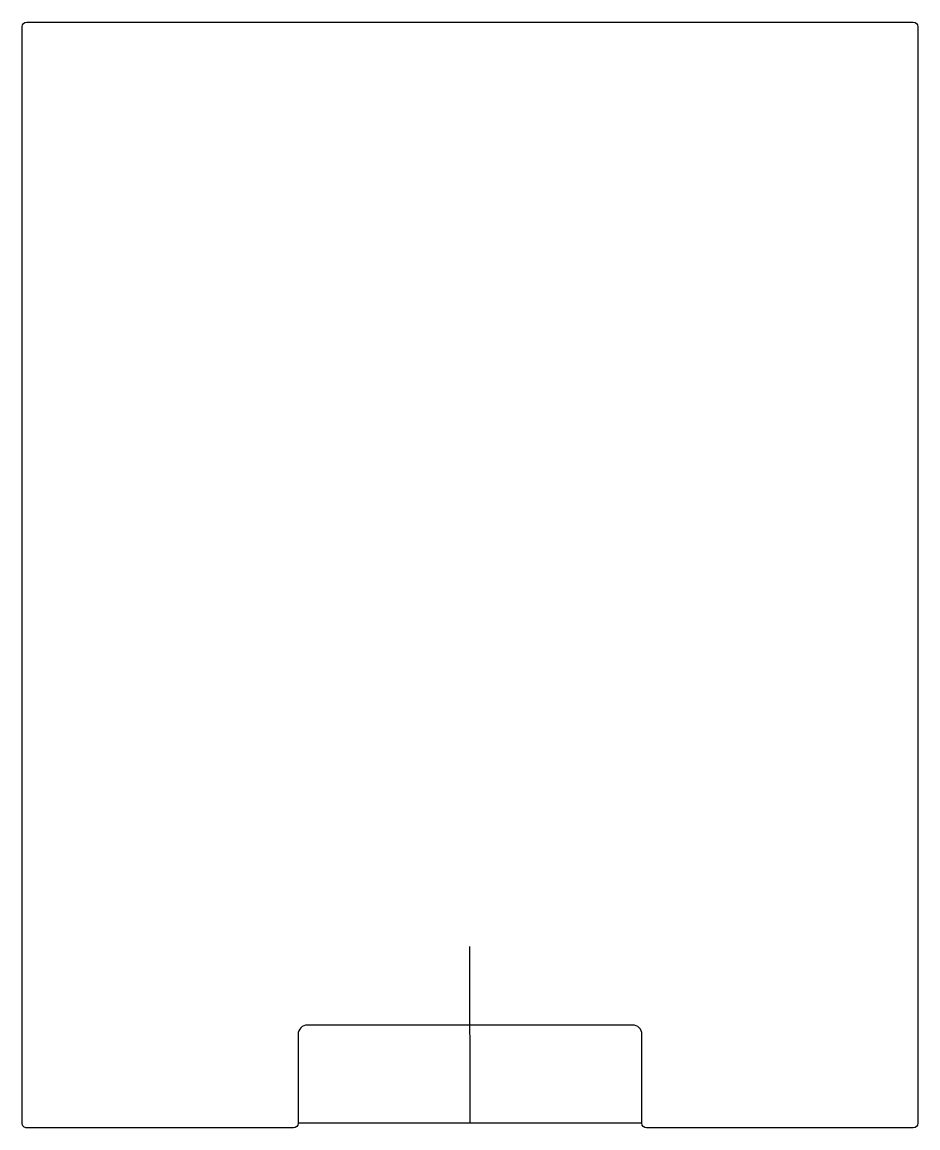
# Model space of a CAD drawing. Header units: millimetres. Extents: x -363 to 20, y -132 to 341.
import ezdxf

# ---------------------------------------------------------------- set-up
doc = ezdxf.new("R2010")
doc.units = ezdxf.units.MM
doc.layers.get('0').update_dxf_attribs({"linetype": 'CONTINUOUS'})

msp = doc.modelspace()

# ---------------------------------------------------------------- linework, layer by layer
for p, q in [((-360.52, 340.93), (18.48, 340.93)), ((-362.52, -130.07), (-362.52, 338.93)), ((20.48, 338.93), (20.48, -130.07)), ((-171.02, -130.07), (-171.06, -54.49)), ((-101.52, -88.07), (-240.52, -88.07)), ((-244.52, -92.07), (-244.52, -130.07)), ((-97.52, -130.07), (-97.52, -92.07)), ((-246.52, -132.07), (-360.52, -132.07)), ((-97.52, -130.07), (-244.52, -130.07)), ((18.48, -132.07), (-95.52, -132.07))]:
    msp.add_line(p, q)
at = {"extrusion": (0, 0, -1)}
for centre, start, end in [((360.52, 338.93), 0, 90), ((-18.48, 338.93), 90, 180), ((360.52, -130.07), -89.9985, 0.0023), ((246.52, -130.07), 180, 270), ((95.52, -130.07), 270, 359.9996), ((-18.48, -130.07), 180, 270)]:
    msp.add_arc(centre, 2, start, end, dxfattribs=at)
for centre, start, end in [((-240.52, -92.07), 90, 180), ((-101.52, -92.07), -0.0002, 90)]:
    msp.add_arc(centre, 4, start, end)

doc.saveas('drawing.dxf')
